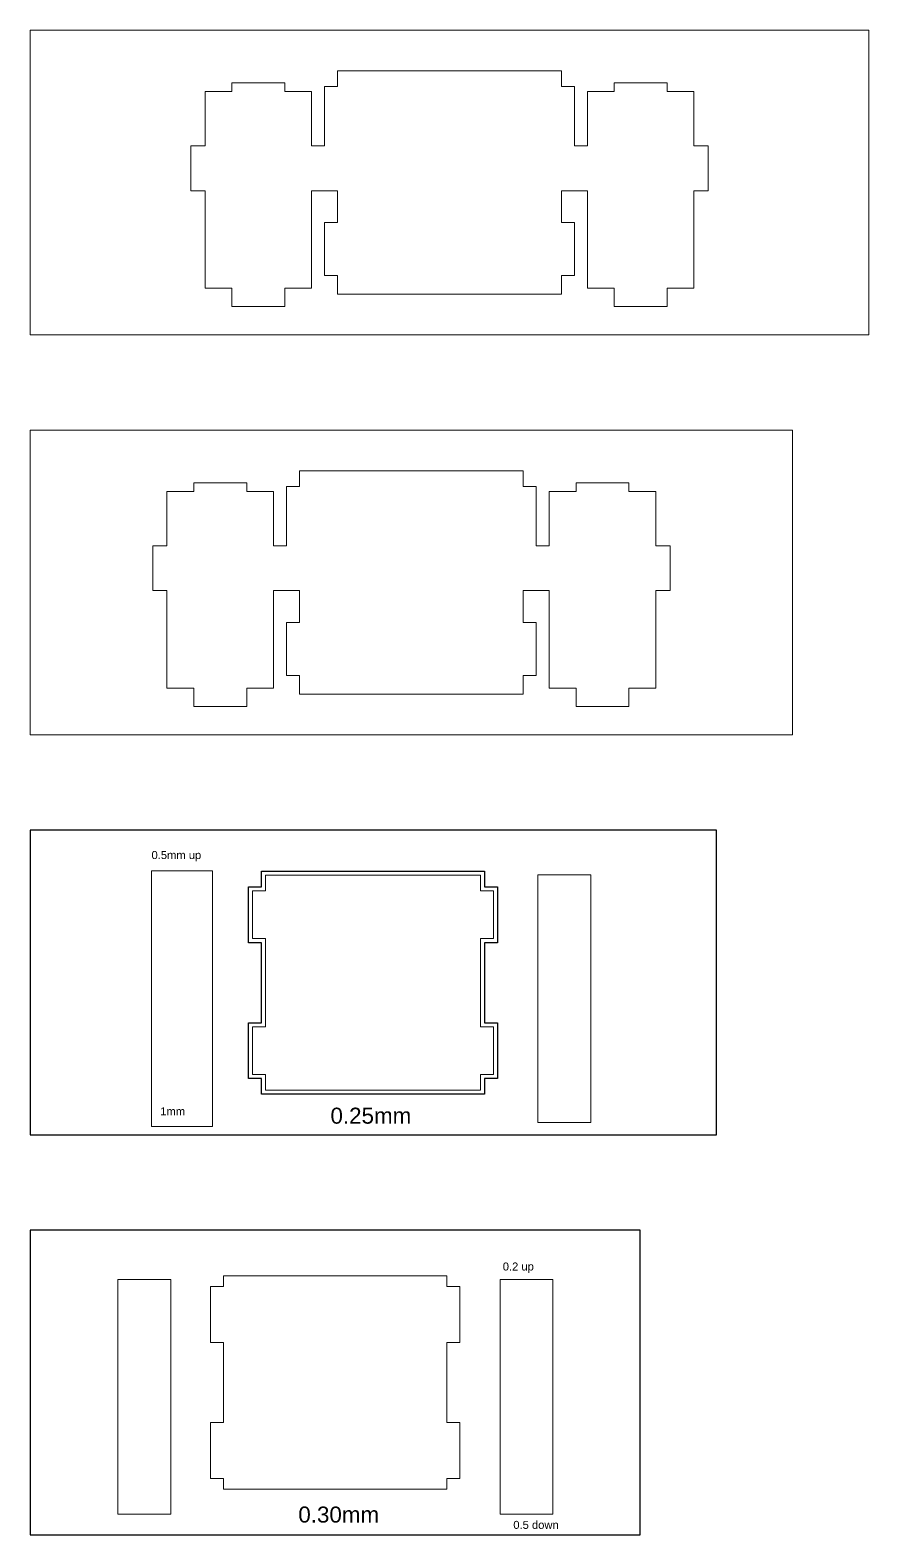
# Model space of a CAD drawing. Header units: millimetres. Extents: x -3 to 616, y -3 to 391.
# Drawn here: x 102.7 to 155.1, y 291.7 to 385.7 of the extents above; entities that cross this region are included whole.
import ezdxf

# ---------------------------------------------------------------- set-up
doc = ezdxf.new("R2010")
doc.units = ezdxf.units.MM
doc.header["$MEASUREMENT"] = 0
for name, color, linetype in [('Boxes', 3, 'Continuous'), ('Hidden', 6, 'Continuous'), ('Templates', 7, 'Continuous')]:
    doc.layers.add(name, color=color, linetype=linetype)
doc.layers.add('Cuts', color=7, linetype='Continuous', lineweight=0)
doc.styles.get("Standard").update_dxf_attribs({"font": 'Arial.ttf'})

# ---------------------------------------------------------------- blocks, each defined once
blk = doc.blocks.new('Cherry Hole Inset')
at = {"layer": 'Cuts'}
blk.add_lwpolyline([(1.0614, 0.25), (1.0614, 1.2287), (0.25, 1.2287), (0.25, 4.2226), (1.0614, 4.2226), (1.0614, 9.7226), (0.25, 9.7226), (0.25, 12.7165), (1.0614, 12.7165), (1.0614, 13.6952), (14.5065, 13.6952), (14.5065, 12.7165), (15.3179, 12.7165), (15.3179, 9.7226), (14.5065, 9.7226), (14.5065, 4.2226), (15.3179, 4.2226), (15.3179, 1.2287), (14.5065, 1.2287), (14.5065, 0.25)], close=True, dxfattribs=at)
at = {"layer": 'Hidden'}
blk.add_lwpolyline([(0.8114, 0), (0.8114, 0.9787), (0, 0.9787), (0, 4.4726), (0.8114, 4.4726), (0.8114, 9.4726), (0, 9.4726), (0, 12.9665), (0.8114, 12.9665), (0.8114, 13.9452), (14.7565, 13.9452), (14.7565, 12.9665), (15.5679, 12.9665), (15.5679, 9.4726), (14.7565, 9.4726), (14.7565, 4.4726), (15.5679, 4.4726), (15.5679, 0.9787), (14.7565, 0.9787), (14.7565, 0)], close=True, dxfattribs=at)
blk = doc.blocks.new('Cherry Cutout 2.25')
at = {"layer": 'Boxes'}
blk.add_lwpolyline([(0, 0), (42.862, 0), (42.862, 19.05), (0, 19.05)], close=True, dxfattribs=at)
at = {"layer": 'Cuts'}
for points in [[(7.592, 0.528), (11.394, 0.528), (11.394, 16.498), (7.592, 16.498)], [(31.718, 0.778), (35.02, 0.778), (35.02, 16.248), (31.718, 16.248)]]:
    blk.add_lwpolyline(points, close=True, dxfattribs=at)
blk.add_blockref('Cherry Hole Inset', (13.633, 2.54))
at = {"layer": 'Hidden'}
for s, height, p in [('0.5mm up', 0.5, (7.582, 17.238)), ('1mm', 0.5, (8.129, 1.226)), ('0.25mm', 1, (18.76, 0.703))]:
    blk.add_text(s, height=height, dxfattribs=at).set_placement(p)
blk = doc.blocks.new('Cherry Cutout 2x')
at = {"layer": 'Boxes'}
blk.add_lwpolyline([(0, 0), (38.1, 0), (38.1, 19.05), (0, 19.05)], close=True, dxfattribs=at)
at = {"layer": 'Cuts'}
for points in [[(5.48, 1.286), (8.782, 1.286), (8.782, 15.956), (5.48, 15.956)], [(29.356, 1.286), (32.658, 1.286), (32.658, 15.956), (29.356, 15.956)]]:
    blk.add_lwpolyline(points, close=True, dxfattribs=at)
at = {"layer": 'Cuts', "lineweight": 0}
for points in [[(12.083, 16.193), (12.083, 16.193), (26.028, 16.193), (26.028, 16.193)], [(12.083, 15.515), (12.083, 15.515), (12.083, 16.193), (12.083, 16.193)], [(26.028, 15.515), (26.028, 15.515), (26.028, 16.193), (26.028, 16.193)], [(11.271, 12.021), (11.271, 12.021), (11.271, 15.515), (11.271, 15.515)], [(11.271, 15.515), (11.271, 15.515), (12.083, 15.515), (12.083, 15.515)], [(26.839, 15.515), (26.839, 15.515), (26.028, 15.515), (26.028, 15.515)], [(26.839, 15.515), (26.839, 15.515), (26.839, 12.021), (26.839, 12.021)], [(12.083, 12.021), (12.083, 12.021), (11.271, 12.021), (11.271, 12.021)], [(12.083, 7.021), (12.083, 7.021), (12.083, 12.021), (12.083, 12.021)], [(26.028, 12.021), (26.028, 12.021), (26.028, 7.021), (26.028, 7.021)], [(26.028, 12.021), (26.028, 12.021), (26.839, 12.021), (26.839, 12.021)], [(11.271, 3.527), (11.271, 3.527), (11.271, 7.021), (11.271, 7.021)], [(11.271, 7.021), (11.271, 7.021), (12.083, 7.021), (12.083, 7.021)], [(26.839, 7.021), (26.839, 7.021), (26.028, 7.021), (26.028, 7.021)], [(26.839, 7.021), (26.839, 7.021), (26.839, 3.527), (26.839, 3.527)], [(12.083, 3.527), (12.083, 3.527), (11.271, 3.527), (11.271, 3.527)], [(12.083, 2.848), (12.083, 2.848), (12.083, 3.527), (12.083, 3.527)], [(26.028, 2.848), (26.028, 2.848), (12.083, 2.848), (12.083, 2.848)], [(26.028, 3.527), (26.028, 3.527), (26.839, 3.527), (26.839, 3.527)], [(26.028, 3.527), (26.028, 3.527), (26.028, 2.848), (26.028, 2.848)]]:
    blk.add_open_spline(points, degree=3, dxfattribs=at)
at = {"layer": 'Boxes'}
blk.add_text('0.30mm', height=1, dxfattribs=at).set_placement((16.752, 0.772))
at = {"layer": 'Hidden'}
for s, p in [('0.2 up', (29.52, 16.52)), ('0.5 down', (30.18, 0.377))]:
    blk.add_text(s, height=0.5, dxfattribs=at).set_placement(p)

msp = doc.modelspace()

# ---------------------------------------------------------------- linework, layer by layer
at = {"layer": 'Templates', "lineweight": 9}
for points in [[(102.747, 385.717), (102.747, 385.717), (102.747, 366.667), (102.747, 366.667), (102.747, 366.667), (102.747, 366.667), (155.135, 366.667), (155.135, 366.667), (155.135, 366.667), (155.135, 366.667), (155.135, 385.717), (155.135, 385.717), (155.135, 385.717), (155.135, 385.717), (102.747, 385.717), (102.747, 385.717)], [(102.747, 360.726), (102.747, 360.726), (102.747, 341.676), (102.747, 341.676), (102.747, 341.676), (102.747, 341.676), (150.372, 341.676), (150.372, 341.676), (150.372, 341.676), (150.372, 341.676), (150.372, 360.726), (150.372, 360.726), (150.372, 360.726), (150.372, 360.726), (102.747, 360.726), (102.747, 360.726)]]:
    msp.add_open_spline(points, degree=3, knots=[0, 0, 0, 0, 0.2, 0.2, 0.2, 0.2, 0.4, 0.4, 0.4, 0.4, 0.6, 0.6, 0.6, 0.6, 1, 1, 1, 1], dxfattribs=at)
for points in [[(135.926, 383.177), (135.926, 383.177), (121.956, 383.177), (121.956, 383.177)], [(121.956, 383.177), (121.956, 383.177), (121.956, 382.196), (121.956, 382.196)], [(135.926, 382.196), (135.926, 382.196), (135.926, 383.177), (135.926, 383.177)], [(115.352, 381.881), (115.352, 381.881), (113.676, 381.881), (113.676, 381.881)], [(113.676, 381.881), (113.676, 381.881), (113.676, 378.478), (113.676, 378.478)], [(118.654, 382.415), (118.654, 382.415), (115.352, 382.415), (115.352, 382.415)], [(115.352, 382.415), (115.352, 382.415), (115.352, 381.881), (115.352, 381.881)], [(118.654, 381.881), (118.654, 381.881), (118.654, 382.415), (118.654, 382.415)], [(120.331, 381.881), (120.331, 381.881), (118.654, 381.881), (118.654, 381.881)], [(120.331, 381.881), (120.331, 381.881), (120.331, 381.881), (120.331, 381.881)], [(120.331, 378.478), (120.331, 378.478), (120.331, 381.881), (120.331, 381.881)], [(121.956, 382.196), (121.956, 382.196), (121.143, 382.196), (121.143, 382.196)], [(121.143, 382.196), (121.143, 382.196), (121.143, 378.478), (121.143, 378.478)], [(136.739, 382.196), (136.739, 382.196), (135.926, 382.196), (135.926, 382.196)], [(136.739, 378.478), (136.739, 378.478), (136.739, 382.196), (136.739, 382.196)], [(139.228, 381.881), (139.228, 381.881), (137.552, 381.881), (137.552, 381.881)], [(137.552, 381.881), (137.552, 381.881), (137.552, 378.478), (137.552, 378.478)], [(142.53, 382.415), (142.53, 382.415), (139.228, 382.415), (139.228, 382.415)], [(139.228, 382.415), (139.228, 382.415), (139.228, 381.881), (139.228, 381.881)], [(142.53, 381.881), (142.53, 381.881), (142.53, 382.415), (142.53, 382.415)], [(144.207, 381.881), (144.207, 381.881), (142.53, 381.881), (142.53, 381.881)], [(144.207, 378.478), (144.207, 378.478), (144.207, 381.881), (144.207, 381.881)], [(113.676, 378.478), (113.676, 378.478), (112.787, 378.478), (112.787, 378.478)], [(112.787, 378.478), (112.787, 378.478), (112.787, 375.684), (112.787, 375.684)], [(121.143, 378.478), (121.143, 378.478), (120.331, 378.478), (120.331, 378.478)], [(137.552, 378.478), (137.552, 378.478), (136.739, 378.478), (136.739, 378.478)], [(145.096, 378.478), (145.096, 378.478), (144.207, 378.478), (144.207, 378.478)], [(145.096, 375.684), (145.096, 375.684), (145.096, 378.478), (145.096, 378.478)], [(112.787, 375.684), (112.787, 375.684), (113.676, 375.684), (113.676, 375.684)], [(113.676, 375.684), (113.676, 375.684), (113.676, 369.588), (113.676, 369.588)], [(120.331, 369.588), (120.331, 369.588), (120.331, 375.684), (120.331, 375.684)], [(120.331, 375.684), (120.331, 375.684), (121.956, 375.684), (121.956, 375.684)], [(121.956, 375.684), (121.956, 375.684), (121.956, 373.687), (121.956, 373.687)], [(135.926, 373.687), (135.926, 373.687), (135.926, 375.684), (135.926, 375.684)], [(135.926, 375.684), (135.926, 375.684), (137.552, 375.684), (137.552, 375.684)], [(137.552, 375.684), (137.552, 375.684), (137.552, 369.588), (137.552, 369.588)], [(144.207, 369.588), (144.207, 369.588), (144.207, 375.684), (144.207, 375.684)], [(144.207, 375.684), (144.207, 375.684), (145.096, 375.684), (145.096, 375.684)], [(121.143, 373.687), (121.143, 373.687), (121.143, 370.375), (121.143, 370.375)], [(121.956, 373.687), (121.956, 373.687), (121.143, 373.687), (121.143, 373.687)], [(136.739, 373.687), (136.739, 373.687), (135.926, 373.687), (135.926, 373.687)], [(136.739, 370.375), (136.739, 370.375), (136.739, 373.687), (136.739, 373.687)], [(113.676, 369.588), (113.676, 369.588), (115.352, 369.588), (115.352, 369.588)], [(115.352, 369.588), (115.352, 369.588), (115.352, 368.445), (115.352, 368.445)], [(118.654, 368.445), (118.654, 368.445), (118.654, 369.588), (118.654, 369.588)], [(118.654, 369.588), (118.654, 369.588), (120.331, 369.588), (120.331, 369.588)], [(121.143, 370.375), (121.143, 370.375), (121.956, 370.375), (121.956, 370.375)], [(121.956, 369.207), (121.956, 369.207), (121.956, 370.375), (121.956, 370.375)], [(135.926, 369.207), (135.926, 369.207), (135.926, 370.375), (135.926, 370.375)], [(135.926, 370.375), (135.926, 370.375), (136.739, 370.375), (136.739, 370.375)], [(137.552, 369.588), (137.552, 369.588), (139.228, 369.588), (139.228, 369.588)], [(137.552, 369.588), (137.552, 369.588), (137.552, 369.588), (137.552, 369.588)], [(139.228, 369.588), (139.228, 369.588), (139.228, 368.445), (139.228, 368.445)], [(142.53, 368.445), (142.53, 368.445), (142.53, 369.588), (142.53, 369.588)], [(142.53, 369.588), (142.53, 369.588), (144.207, 369.588), (144.207, 369.588)], [(121.956, 369.207), (121.956, 369.207), (135.926, 369.207), (135.926, 369.207)], [(115.352, 368.445), (115.352, 368.445), (118.654, 368.445), (118.654, 368.445)], [(139.228, 368.445), (139.228, 368.445), (142.53, 368.445), (142.53, 368.445)], [(116.273, 357.424), (116.273, 357.424), (112.971, 357.424), (112.971, 357.424)], [(112.971, 357.424), (112.971, 357.424), (112.971, 356.891), (112.971, 356.891)], [(116.273, 356.891), (116.273, 356.891), (116.273, 357.424), (116.273, 357.424)], [(133.545, 358.186), (133.545, 358.186), (119.575, 358.186), (119.575, 358.186)], [(119.575, 358.186), (119.575, 358.186), (119.575, 357.206), (119.575, 357.206)], [(133.545, 357.206), (133.545, 357.206), (133.545, 358.186), (133.545, 358.186)], [(140.149, 357.424), (140.149, 357.424), (136.847, 357.424), (136.847, 357.424)], [(136.847, 357.424), (136.847, 357.424), (136.847, 356.891), (136.847, 356.891)], [(140.149, 356.891), (140.149, 356.891), (140.149, 357.424), (140.149, 357.424)], [(112.971, 356.891), (112.971, 356.891), (111.294, 356.891), (111.294, 356.891)], [(111.294, 356.891), (111.294, 356.891), (111.294, 353.487), (111.294, 353.487)], [(117.949, 356.891), (117.949, 356.891), (116.273, 356.891), (116.273, 356.891)], [(117.949, 356.891), (117.949, 356.891), (117.949, 356.891), (117.949, 356.891)], [(117.949, 353.487), (117.949, 353.487), (117.949, 356.891), (117.949, 356.891)], [(119.575, 357.206), (119.575, 357.206), (118.762, 357.206), (118.762, 357.206)], [(118.762, 357.206), (118.762, 357.206), (118.762, 353.487), (118.762, 353.487)], [(134.357, 357.206), (134.357, 357.206), (133.545, 357.206), (133.545, 357.206)], [(134.357, 353.487), (134.357, 353.487), (134.357, 357.206), (134.357, 357.206)], [(136.847, 356.891), (136.847, 356.891), (135.17, 356.891), (135.17, 356.891)], [(135.17, 356.891), (135.17, 356.891), (135.17, 353.487), (135.17, 353.487)], [(141.825, 356.891), (141.825, 356.891), (140.149, 356.891), (140.149, 356.891)], [(141.825, 353.487), (141.825, 353.487), (141.825, 356.891), (141.825, 356.891)], [(111.294, 353.487), (111.294, 353.487), (110.405, 353.487), (110.405, 353.487)], [(110.405, 353.487), (110.405, 353.487), (110.405, 350.693), (110.405, 350.693)], [(118.762, 353.487), (118.762, 353.487), (117.949, 353.487), (117.949, 353.487)], [(135.17, 353.487), (135.17, 353.487), (134.357, 353.487), (134.357, 353.487)], [(142.714, 353.487), (142.714, 353.487), (141.825, 353.487), (141.825, 353.487)], [(142.714, 350.693), (142.714, 350.693), (142.714, 353.487), (142.714, 353.487)], [(110.405, 350.693), (110.405, 350.693), (111.294, 350.693), (111.294, 350.693)], [(111.294, 350.693), (111.294, 350.693), (111.294, 344.597), (111.294, 344.597)], [(117.949, 344.597), (117.949, 344.597), (117.949, 350.693), (117.949, 350.693)], [(117.949, 350.693), (117.949, 350.693), (119.575, 350.693), (119.575, 350.693)], [(119.575, 350.693), (119.575, 350.693), (119.575, 348.697), (119.575, 348.697)], [(133.545, 348.697), (133.545, 348.697), (133.545, 350.693), (133.545, 350.693)], [(133.545, 350.693), (133.545, 350.693), (135.17, 350.693), (135.17, 350.693)], [(135.17, 350.693), (135.17, 350.693), (135.17, 344.597), (135.17, 344.597)], [(141.825, 344.597), (141.825, 344.597), (141.825, 350.693), (141.825, 350.693)], [(141.825, 350.693), (141.825, 350.693), (142.714, 350.693), (142.714, 350.693)], [(118.762, 348.697), (118.762, 348.697), (118.762, 345.385), (118.762, 345.385)], [(119.575, 348.697), (119.575, 348.697), (118.762, 348.697), (118.762, 348.697)], [(134.357, 348.697), (134.357, 348.697), (133.545, 348.697), (133.545, 348.697)], [(134.357, 345.385), (134.357, 345.385), (134.357, 348.697), (134.357, 348.697)], [(118.762, 345.385), (118.762, 345.385), (119.575, 345.385), (119.575, 345.385)], [(119.575, 344.216), (119.575, 344.216), (119.575, 345.385), (119.575, 345.385)], [(133.545, 344.216), (133.545, 344.216), (133.545, 345.385), (133.545, 345.385)], [(133.545, 345.385), (133.545, 345.385), (134.357, 345.385), (134.357, 345.385)], [(111.294, 344.597), (111.294, 344.597), (112.971, 344.597), (112.971, 344.597)], [(112.971, 344.597), (112.971, 344.597), (112.971, 343.454), (112.971, 343.454)], [(116.273, 343.454), (116.273, 343.454), (116.273, 344.597), (116.273, 344.597)], [(116.273, 344.597), (116.273, 344.597), (117.949, 344.597), (117.949, 344.597)], [(119.575, 344.216), (119.575, 344.216), (133.545, 344.216), (133.545, 344.216)], [(135.17, 344.597), (135.17, 344.597), (136.847, 344.597), (136.847, 344.597)], [(135.17, 344.597), (135.17, 344.597), (135.17, 344.597), (135.17, 344.597)], [(136.847, 344.597), (136.847, 344.597), (136.847, 343.454), (136.847, 343.454)], [(140.149, 343.454), (140.149, 343.454), (140.149, 344.597), (140.149, 344.597)], [(140.149, 344.597), (140.149, 344.597), (141.825, 344.597), (141.825, 344.597)], [(112.971, 343.454), (112.971, 343.454), (116.273, 343.454), (116.273, 343.454)], [(136.847, 343.454), (136.847, 343.454), (140.149, 343.454), (140.149, 343.454)]]:
    msp.add_open_spline(points, degree=3, dxfattribs=at)

# ---------------------------------------------------------------- block references
at = {"layer": 'Templates'}
for name, p in [('Cherry Cutout 2.25', (102.747, 316.686)), ('Cherry Cutout 2x', (102.747, 291.695))]:
    msp.add_blockref(name, p, dxfattribs=at)

doc.saveas('drawing.dxf')
